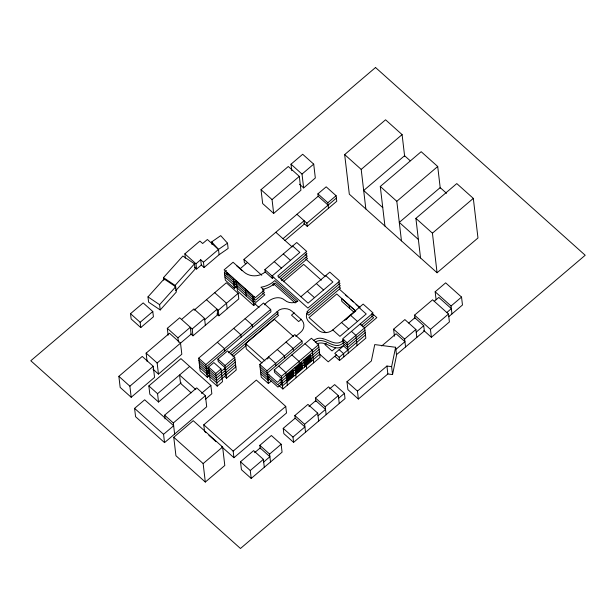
<?xml version="1.0" encoding="UTF-8"?>
<svg xmlns="http://www.w3.org/2000/svg" width="616" height="616" viewBox="0 0 616 616"><rect width="100%" height="100%" fill="white"/><g stroke="black" fill="none" stroke-linecap="round" stroke-linejoin="round"><path stroke-width="0.92" d="M392.554 374.567L391.63 366.643L395.611 347.278L374.736 344.59L371.356 360.999L346.977 381.743L347.909 389.659L358.373 399.029L387.857 373.958L392.554 374.567L396.542 355.201L395.611 347.278M163.794 280.257L163.486 277.616L182.883 256.017L194.487 263.81L195.11 269.084L175.706 290.69M147.986 296.889L164.095 278.956L175.699 286.748L176.322 292.03L160.214 309.956L148.61 302.163L147.986 296.889L159.598 304.681L160.214 309.956M175.506 288.927L175.09 285.416L194.487 263.81M159.598 304.681L175.699 286.748M185.385 258.227L184.869 253.831L199.892 241.056L202.656 243.52L207.384 239.501L218.488 249.441L219.104 254.724L204.081 267.498L201.324 265.034L200.7 259.752L195.973 263.779L196.596 269.053L201.324 265.034M261.03 189.697L288.296 166.505L299.314 176.376L300.939 190.229L273.673 213.421L262.655 203.55L261.03 189.697L272.049 199.569L273.673 213.421M291.761 170.671L290.998 164.203L302.687 154.269L313.706 164.133L315.33 177.993L303.65 187.926L299.515 184.23M130.53 313.675L143.174 302.918L152.791 311.527L153.415 316.809L140.764 327.566L131.146 318.957L130.53 313.675L140.14 322.284L140.764 327.566M272.049 199.569L299.314 176.376M303.65 187.926L302.017 174.074L313.706 164.133M204.081 267.498L203.465 262.224L218.488 249.441L227.504 243.166L220.72 235.635L211.704 241.911L212.012 244.552M140.14 322.284L152.791 311.527M420.543 257.958L415.892 218.372L456.787 183.583L473.319 198.39L477.97 237.976L437.075 272.757L349.318 194.179L344.667 154.593L385.562 119.804L402.094 134.611L404.643 156.287M236.482 286.54L234.419 288.303L225.325 280.157L224.393 272.241L226.457 270.486M328.105 205.128L318.187 196.242L317.902 193.871L326.18 186.833L336.097 195.711L336.752 201.255L307.245 226.349L303.703 223.177M245.784 263.794L244.36 262.524L243.99 259.359L318.187 196.242M168.114 335.173L167.306 328.313L179.687 317.779L192.169 328.952L192.977 335.812L217.741 314.753L217.086 309.209L204.705 319.743M240.209 268.668L247.478 262.478M181.543 319.442L193.924 308.909L204.55 318.418L205.359 325.286M194.086 310.233L226.341 282.79L238.146 293.355L238.8 298.899L218.919 315.808L216.832 313.944M365.85 208.978L361.199 169.4L402.094 134.611M118.865 376.322L142.234 356.441L153.253 366.312L154.554 377.392L131.185 397.274L120.166 387.402L118.865 376.322L129.884 386.186L131.185 397.274M147.109 361.446L146.131 353.13L169.5 333.256L180.519 343.12L181.82 354.208L158.451 374.081L152.945 369.146M233.487 280.38L234.865 279.21M282.99 238.685L304.119 220.713L304.489 223.885L284.823 240.617M233.764 282.759L235.828 281.004M328.474 208.293L327.82 202.749L336.097 195.711M234.041 285.131L235.42 283.961M307.245 226.349L306.876 223.185L336.382 198.09M178.432 342.111L177.932 337.822L190.313 327.288L191.114 334.149L157.149 363.001L158.451 374.081M192.169 328.952L204.55 318.418M273.82 277.138L272.357 278.386L265.196 271.972L264.911 269.592L296.75 242.511L306.676 251.39L277.754 275.991L308.062 303.134L332.886 282.012L325.725 275.598M218.919 315.808L218.264 310.264L238.146 293.355M129.884 386.186L153.253 366.312M384.931 226.064L380.28 186.479L421.175 151.698L437.707 166.497L440.255 188.18M181.135 382.798L158.535 402.025L149.834 394.232L148.856 385.916L180.935 358.635L210.865 385.431L211.842 393.747L205.359 399.26M252.776 297.651L254.177 296.458M278.755 277.754L306.953 253.769L305.536 252.498M253.053 300.031L254.454 298.837M280.48 278.894L307.23 256.14L305.105 254.239M253.33 302.402L254.731 301.209M274.651 284.269L273.196 285.508L273.004 283.922M281.481 280.657L307.507 258.52L306.09 257.249M253.7 305.575L252.529 295.611L236.275 281.05L237.445 291.014L253.7 305.575L255.802 303.78M283.252 281.766L303.696 264.372L321.321 280.149M164.541 442.627L135.566 416.685L134.588 408.37L144.683 399.792L173.65 425.733L163.563 434.311L164.541 442.627L206.707 406.76L205.405 395.672L196.704 387.88L164.626 415.169L165.057 418.865M209.417 375.475L207.315 377.262L200.154 370.847L198.66 358.181L263.509 303.018L270.67 309.432L270.955 311.812L206.106 366.967M158.535 402.025L157.557 393.709L189.636 366.428M264.449 304.835C269.107 299.291 278.247 294.71 284.677 300.123A10.457 9.086 -6.7 0 0 297.22 301.532L297.821 301.185L274.828 280.596A24.101 20.936 -6.7 0 1 260.976 287.233L264.202 290.128L255.247 297.744L224.116 269.87L233.071 262.247L243.998 272.033A15.015 13.044 -6.7 0 0 265.196 271.972M401.463 240.871L396.812 201.286L437.707 166.497M207.315 377.262L205.829 364.595L270.67 309.432M208.578 367.059L213.837 362.585L221.005 368.999L222.492 381.674L217.232 386.14L210.071 379.726L208.578 367.059L215.746 373.473L217.232 386.14M225.371 367.898L218.21 361.484L217.925 359.113L227.566 350.912L234.735 357.326L236.221 369.993L226.58 378.193L224.432 376.268M206.383 369.346L207.838 368.106M228.428 352.791L279.441 309.825A10.457 9.086 -6.7 0 1 291.992 311.234L301.085 319.373A10.457 9.086 -6.7 0 1 300.654 332.247L295.78 336.398M206.66 371.718L208.123 370.478M230.168 353.923L278.37 312.928L276.954 311.658M206.945 374.097L208.4 372.857M231.909 355.055L278.648 315.3L277.231 314.029M262.008 362.993L246.292 348.918L245.669 343.643L274.297 319.288L293.586 336.559M300.901 296.712L329.814 272.118L339.732 280.996L307.892 308.085L264.911 269.592M232.917 356.81L246.061 345.63M215.746 373.473L221.005 368.999M226.58 378.193L225.094 365.527L234.735 357.326M235.012 359.698L216.024 375.852L198.945 360.553M235.289 362.077L216.301 378.224L199.222 362.932M294.255 312.812L291.499 315.161L298.66 321.575L301.424 319.227M201.494 393.401L210.865 385.431M235.566 364.449L216.586 380.603L199.499 365.303M235.851 366.828L216.863 382.975L199.776 367.683M174.628 434.041L173.327 422.961L205.405 395.672M173.766 437.26L193.239 420.697L222.63 447.016L224.794 465.488L205.32 482.051L175.93 455.732L173.766 437.26L203.149 463.578L205.32 482.051M271.325 381.027L268.399 383.506L261.238 377.092L259.752 364.426L294.802 334.611L301.971 341.025L302.248 343.405L267.19 373.219M267.105 359.082L268.538 357.865M268.399 383.506L266.913 370.84L301.971 341.025M205.983 432.678L204.55 431.4L203.773 424.801L256.348 380.072L285.739 406.391L286.517 412.99L233.934 457.711L221.752 446.8M437.075 272.757L432.424 233.171L473.319 198.39M267.475 375.591L268.93 374.351M281.674 378.701L274.505 372.287L274.228 369.916L311.426 338.276L318.588 344.69L320.074 357.357L282.883 388.996L278.586 385.146M267.752 377.97L269.215 376.723M269.492 379.102L268.029 380.341L260.868 373.927M338.6 282.105L340.017 283.375L308.177 310.456L307.276 312.173A10.457 9.086 -6.7 0 0 309.201 322.091L318.018 329.983A10.457 9.086 -6.7 0 0 332.779 329.937L363.155 304.096L373.08 312.982L342.696 338.823L347.108 342.765L348.317 353.06M344.821 320.32L355.771 311.003L336.76 293.978L309.009 317.579L325.91 332.717M346.115 319.465L347.285 318.472M282.883 388.996L281.397 376.33L318.588 344.69M318.865 347.062L277.385 382.344L260.029 366.805M319.15 349.441L277.67 384.723L260.306 369.176M326.311 343.274L324.855 344.521L332.016 350.935L335.666 347.824M319.427 351.813L277.947 387.094L260.591 371.556M319.704 354.192L282.505 385.824L280.357 383.907M361.061 325.818L373.358 315.353L371.941 314.083M362.786 326.957L373.635 317.733L371.51 315.831M203.149 463.578L222.63 447.016M347.108 342.765L364.634 327.858L360.221 323.916M364.526 328.089L376.838 317.617L372.01 313.305M364.911 330.238L347.385 345.145L342.973 341.195L342.789 339.616M336.421 354.878L328.243 361.838L319.666 354.154M365.188 332.609L347.663 347.516L343.258 343.574L343.066 341.988M364.634 327.858L365.842 338.153L339.555 360.514L339.177 357.349L365.473 334.989M233.934 457.711L233.164 451.12L285.739 406.391M436.09 299.699L435.158 291.784L445.653 282.852L461.546 297.081L462.47 304.997L448.694 316.716M394.433 336.221L393.609 329.183L404.874 319.596L415.892 329.468L416.824 337.383M260.245 448.848L259.829 445.33L271.379 435.512L281.142 444.252L282.074 452.167L251.197 478.432L241.434 469.692L240.502 461.777L253.607 450.627L263.371 459.367L264.303 467.282M329.599 388.896L334.65 384.6L344.413 393.339L345.029 398.614L293.601 442.365L292.985 437.083L304.92 426.934L295.156 418.187L294.848 415.554L307.954 404.404L317.717 413.143L318.641 421.059M315.869 401.54L315.461 398.021L328.567 386.871L338.33 395.611L339.254 403.526M414.976 318.657L414.56 315.138L432.594 299.8L448.487 314.029L449.411 321.945L431.377 337.283L423.785 330.484M254.608 452.675L260.145 447.971L269.908 456.718L263.687 462.008M293.601 442.365L283.837 433.618L283.221 428.343L295.156 418.187M308.947 406.46L315.769 400.654L325.533 409.401L318.025 415.785M381.72 345.976L396.088 333.757L404.943 341.688L396.034 349.264M408.716 323.015L414.876 317.779L423.723 325.71L424.347 330.985L396.65 354.539M434.218 301.324L438.815 297.42L451.359 308.647L446.762 312.558M405.559 346.962L404.627 339.046L415.892 329.468M251.197 478.432L250.265 470.516L263.371 459.367M270.524 461.992L269.592 454.077L281.142 444.252M305.536 432.209L304.604 424.293L317.717 413.143M326.149 414.676L325.217 406.76L338.33 395.611M338.638 398.252L344.413 393.339M416.208 332.109L423.723 325.71M451.975 313.929L451.043 306.013L461.546 297.081M358.373 399.029L357.449 391.114L386.925 366.043L391.63 366.643M431.377 337.283L430.453 329.368L448.487 314.029M343.797 339.809C334.018 349.926 323.816 332.193 313.698 340.502M344.082 342.18C334.288 352.267 325.44 335.597 315.246 342.119M344.359 344.56C334.958 354.277 326.703 339.293 316.878 343.874M219.104 254.724L228.128 248.448L227.504 243.166M163.486 277.616L175.09 285.416M410.225 160.784L404.573 155.725L363.679 190.506L382.759 207.592M446.546 193.309L440.186 187.611L399.291 222.399L418.372 239.485M344.667 154.593L361.199 169.4M380.28 186.479L396.812 201.286M415.892 218.372L432.424 233.171M435.158 291.784L451.043 306.013M290.998 164.203L302.017 174.074M317.902 193.871L327.82 202.749M414.56 315.138L430.453 329.368M296.958 214.299L306.876 223.185M393.609 329.183L404.627 339.046M338.169 283.845L340.294 285.747L308.454 312.836L307.038 311.565M339.154 286.856L340.571 288.126L308.731 315.207L306.583 313.282M292.662 245.992L299.83 252.406L272.079 276.007L272.357 278.386M275.829 232.27L292.184 246.916M305.736 259.051L325.048 276.345M339.347 289.15L360.083 307.723M345.576 295.025L347.678 296.904M350.481 299.422L353.291 301.932M356.04 304.396L359.49 307.484M359.066 307.577L366.235 313.991L339.94 336.351L332.779 329.937M355.401 310.965L341.487 298.498L341.818 301.34L353.661 311.95M283.314 253.938L290.483 260.352M316.378 283.545L323.546 289.959M350.304 315.03L357.465 321.444M274.259 261.646L281.427 268.06M307.322 291.252L314.491 297.667M341.541 322.484L348.702 328.898M351.459 331.37L355.871 335.312L357.08 345.607M296.396 302.033L275.113 282.975A24.101 20.936 -6.7 0 1 262.562 289.374M347.94 349.896L343.536 345.946L334.773 353.399L339.177 357.349M273.627 283.776L295.118 303.018M243.99 259.359L261.762 275.275M339.154 349.672L343.559 353.623L343.936 356.787M236.567 265.673L242.204 270.717M262.547 290.767L264.487 292.5L255.525 300.123L224.393 272.241M335.142 356.564L339.555 360.514M262.632 292.97L264.764 294.879L255.809 302.495L224.671 274.613M304.997 343.743L312.158 350.158L313.652 362.824M346.977 381.743L357.449 391.114M224.948 276.992L259.013 307.492M200.7 259.752L203.465 262.224M286.04 342.065L293.201 348.479L293.486 350.858M184.869 253.831L195.973 263.779M194.51 267.19L196.596 269.053M291.853 354.924L299.014 361.338L299.299 363.71M245.106 318.672L252.267 325.086L252.552 327.466M214.722 292.677L226.519 303.241L227.173 308.785M277.277 349.518L284.438 355.933L284.723 358.312M206.468 299.699L218.264 310.264M315.461 398.021L325.217 406.76M268.514 356.972L275.675 363.386L275.96 365.765M278.709 366.104L285.87 372.518L287.356 385.185M233.718 328.366L240.879 334.781L241.156 337.152M245.669 343.643L264.957 360.914M274.228 369.916L281.397 376.33M279.803 379.156L281.951 381.081M280.796 382.166L282.228 383.452M259.752 364.426L266.913 370.84M217.356 342.28L224.524 348.695L224.802 351.066M294.848 415.554L304.604 424.293M190.852 333.911L192.977 335.812M217.925 359.113L225.094 365.527M224.216 368.992L225.649 370.278M224.494 371.363L225.926 372.649M224.778 373.743L226.211 375.029M283.221 428.343L292.985 437.083M167.306 328.313L177.932 337.822M198.66 358.181L205.829 364.595M259.829 445.33L269.592 454.077M195.826 389.574L179.549 375.005L180.526 383.321L191.137 392.823M146.131 353.13L157.149 363.001M203.773 424.801L233.164 451.12M240.502 461.777L250.265 470.516M208.847 435.25L216.016 441.664M148.856 385.916L157.557 393.709M164.626 415.169L173.327 422.961M134.588 408.37L163.563 434.311M211.704 241.911L218.488 249.441M386.925 366.043L387.857 373.958M349.195 305.413L349.534 308.246M306.267 365.619L306.637 368.784M303.68 359.983L304.512 367.113M294.918 367.436L296.127 377.731M245.368 289.197L246.169 295.988M234.419 288.303L233.248 278.34L226.911 272.665L227.15 274.705M375.537 67.514L30.8 360.745L240.463 548.486L585.2 255.255L375.537 67.514M288.096 374.112L287.118 374.936L287.233 375.929L288.211 375.098L288.096 374.112M290.136 372.372L288.681 373.612L288.796 374.605L290.252 373.358L290.136 372.372M293.062 369.885L290.721 371.872L290.837 372.865L293.178 370.878L293.062 369.885M296.858 366.659L295.88 367.483L296.003 368.476L296.974 367.644L296.858 366.659M298.899 364.918L297.443 366.158L297.559 367.151L299.022 365.904L298.899 364.918M301.825 362.431L299.484 364.418L299.599 365.411L301.94 363.425L301.825 362.431M305.621 359.205L304.65 360.029L304.766 361.022L305.736 360.191L305.621 359.205M307.669 357.465L306.206 358.705L306.321 359.698L307.784 358.45L307.669 357.465M310.587 354.978L308.246 356.964L308.362 357.958L310.703 355.971L310.587 354.978M288.373 376.484L287.403 377.315L287.518 378.301L288.488 377.477L288.373 376.484M290.421 374.744L288.958 375.991L289.073 376.977L290.536 375.737L290.421 374.744M293.339 372.264L290.998 374.251L291.122 375.236L293.455 373.25L293.339 372.264M297.135 369.03L296.165 369.862L296.281 370.847L297.251 370.024L297.135 369.03M299.184 367.29L297.721 368.537L297.836 369.523L299.299 368.283L299.184 367.29M302.102 364.811L299.769 366.797L299.884 367.783L302.217 365.796L302.102 364.811M305.898 361.577L304.928 362.408L305.043 363.394L306.013 362.57L305.898 361.577M307.946 359.836L306.483 361.084L306.599 362.069L308.062 360.83L307.946 359.836M310.864 357.357L308.531 359.344L308.647 360.329L310.98 358.343L310.864 357.357M288.65 378.863L287.68 379.687L287.795 380.68L288.765 379.849L288.65 378.863M290.698 377.123L289.235 378.363L289.351 379.356L290.814 378.108L290.698 377.123M293.616 374.636L291.283 376.622L291.399 377.616L293.732 375.629L293.616 374.636M297.413 371.41L296.442 372.233L296.558 373.227L297.528 372.395L297.413 371.41M299.461 369.669L297.998 370.909L298.113 371.902L299.576 370.655L299.461 369.669M302.379 367.182L300.046 369.169L300.161 370.162L302.495 368.175L302.379 367.182M306.175 363.956L305.205 364.78L305.32 365.773L306.298 364.942L306.175 363.956M308.223 362.216L306.76 363.455L306.876 364.449L308.339 363.201L308.223 362.216M311.142 359.729L308.809 361.715L308.924 362.709L311.257 360.722L311.142 359.729"/></g></svg>
